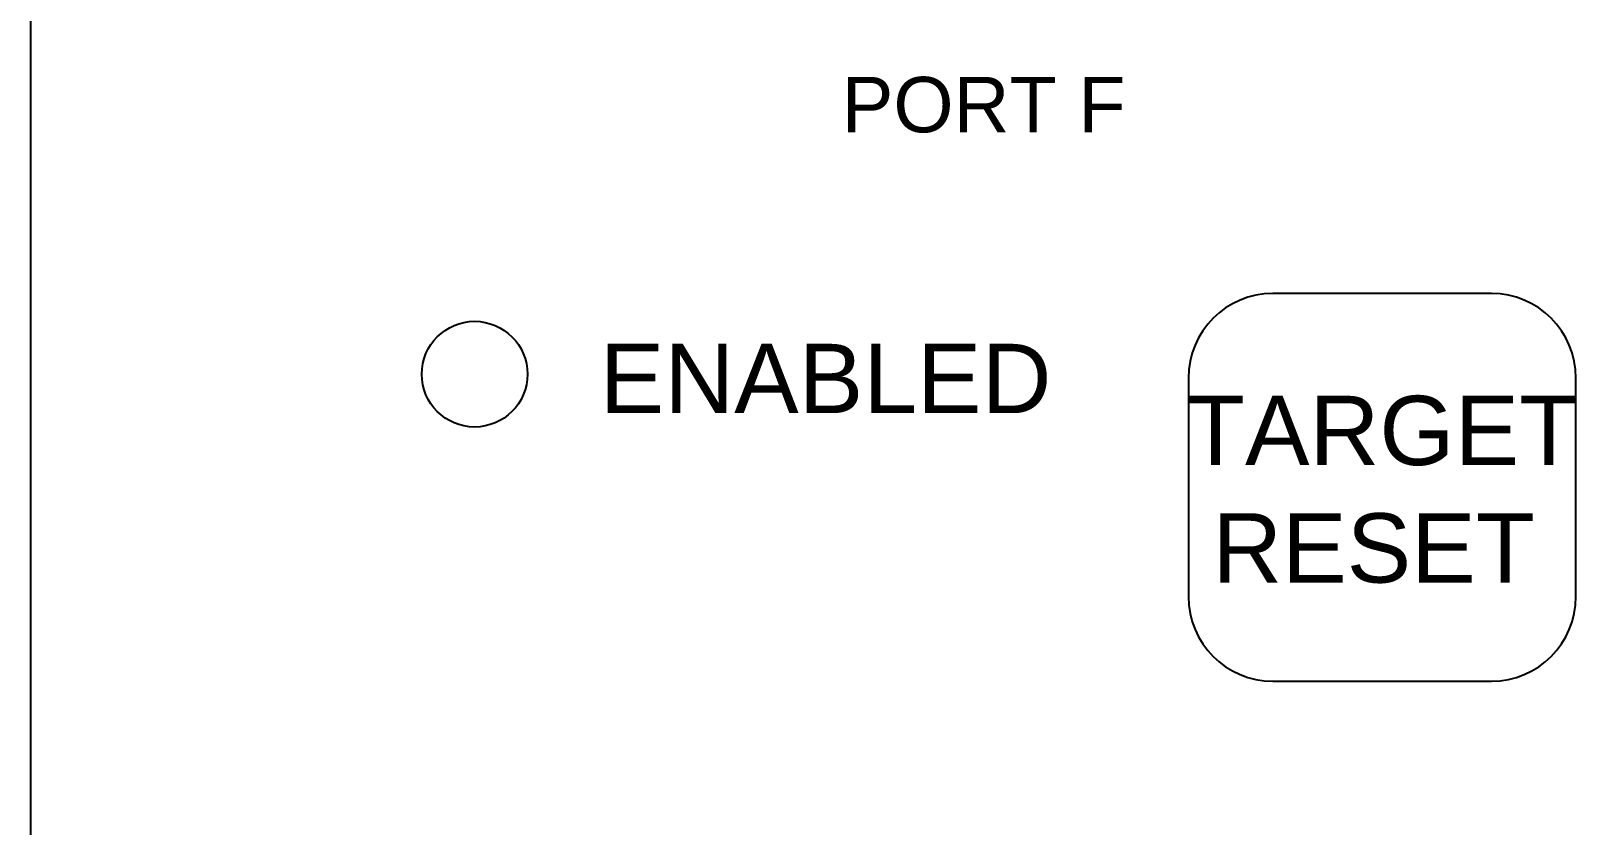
# Model space of a CAD drawing. Header units: inches. Extents: x 1 to 23.7, y 0.3 to 16.9.
# Drawn here: x 1.441 to 3.634, y 4.165 to 5.292 of the extents above; entities that cross this region are included whole.
import ezdxf

# ---------------------------------------------------------------- set-up
doc = ezdxf.new("R2010")
doc.units = ezdxf.units.IN
doc.header["$MEASUREMENT"] = 0
doc.layers.add('3.0_____DWG', color=7, linetype='Continuous')
doc.styles.get("Standard").update_dxf_attribs({"font": 'arial.ttf'})

msp = doc.modelspace()

# ---------------------------------------------------------------- linework, layer by layer
at = {"layer": '3.0_____DWG'}
for p, q in [((1.4408, 1.4307), (1.4408, 6.9)), ((3.5142, 4.9196), (3.204, 4.9196)), ((3.084, 4.7996), (3.084, 4.4895)), ((3.6342, 4.4895), (3.6342, 4.7996)), ((3.204, 4.3695), (3.5142, 4.3695))]:
    msp.add_line(p, q, dxfattribs=at)
msp.add_circle((2.0707, 4.8051), 0.075, dxfattribs=at)
for centre, start, end in [((3.204, 4.7996), 90, 180), ((3.5142, 4.7996), 0, 90), ((3.204, 4.4895), 180, 270), ((3.5142, 4.4895), 270, 0)]:
    msp.add_arc(centre, 0.12, start, end, dxfattribs=at)

# ---------------------------------------------------------------- texts
for s, height, p in [('PORT F', 0.07867, (2.5919, 5.1482)), ('ENABLED', 0.09833, (2.2484, 4.7499)), ('TARGET', 0.09833, (3.0805, 4.6761)), ('RESET', 0.09833, (3.1179, 4.5094))]:
    msp.add_text(s, height=height, dxfattribs=at).set_placement(p)

doc.saveas('drawing.dxf')
